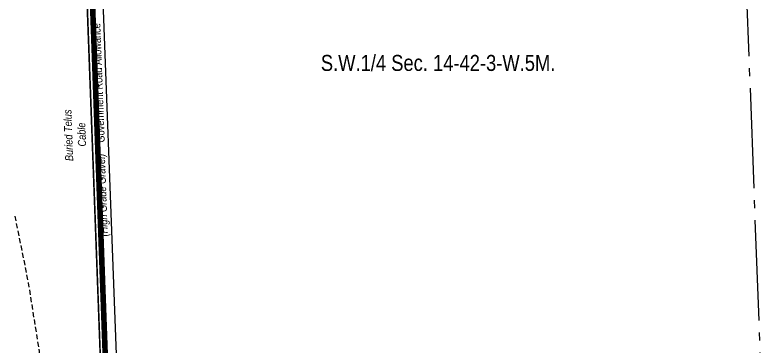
# Model space of a CAD drawing. Extents: x 665644 to 689199, y 5825051 to 5844826.
# Drawn here: x 680137 to 681071, y 5832428 to 5832842 of the extents above; entities that cross this region are included whole.
import ezdxf
from ezdxf.enums import TextEntityAlignment as Align

# ---------------------------------------------------------------- set-up
doc = ezdxf.new("R2010")
doc.units = 0
doc.header["$LTSCALE"] = 5
doc.linetypes.add('foc-QUARTERLINE', pattern=[33, 25, -3, 2, -3])
doc.linetypes.add('UG_PIPE', pattern=[1.875, 1.25, -0.625])
for name, color, linetype in [('AS-PIPE-UG', 44, 'UG_PIPE'), ('AS-ROADS', 254, 'Continuous'), ('AS-TELEPHONE', 224, 'foc-TEL'), ('AS-TELEPHONE-T', 224, 'Continuous'), ('C-SYMBOL', 7, 'Continuous'), ('L-QSEC', 8, 'foc-QUARTERLINE'), ('L-ROAD-T', 7, 'Continuous'), ('L-SEC', 7, 'Continuous')]:
    doc.layers.add(name, color=color, linetype=linetype)
doc.layers.add('T-TEXT', color=48, linetype='Continuous', lineweight=18)
doc.styles.add('175L', font='ARIALN.TTF', dxfattribs={"height": 20})
doc.styles.add('80L', font='ARIALN.TTF', dxfattribs={"height": 10})
doc.styles.add('80LS', font='ARIALNI.TTF', dxfattribs={"height": 10})
doc.styles.add('foc-LtypeFont', font='ARIALN.TTF', dxfattribs={"height": 7.35})
doc.linetypes.add('foc-TEL', pattern='A,2,-1,["T",foc-LtypeFont,S=0.2,R=0,X=-0.425,Y=-0.75],-1.24,8', length=12.24)
doc.linetypes.add('foc-TEL-NOLINE', pattern='A,0,-2,["T",foc-LtypeFont,S=0.2,R=0,X=-0.425,Y=-0.75],-10.24', length=12.24)

msp = doc.modelspace()

# ---------------------------------------------------------------- linework, layer by layer
at = {"layer": 'AS-PIPE-UG', "flags": 128}
msp.add_lwpolyline([(680170.765, 5832400.413), (680153.689, 5832507.963), (680136.723, 5832591.845)], dxfattribs=at)
at = {"layer": 'AS-ROADS', "const_width": 6.999, "flags": 128}
msp.add_lwpolyline([(680254.567, 5832275.755), (680221.486, 5833189.728)], dxfattribs=at)
at = {"layer": 'AS-TELEPHONE', "linetype": 'foc-TEL-NOLINE', "flags": 128}
msp.add_lwpolyline([(680372.727, 5828929.393), (680369.563, 5829029.677), (680338.988, 5829853.924), (680309.054, 5830657.797), (680279.079, 5831461.434), (680248.931, 5832265.513), (680218.251, 5833089.549), (680214.521, 5833189.467)], dxfattribs=at)
at = {"layer": 'L-QSEC', "flags": 128}
msp.add_lwpolyline([(681042.201, 5833080.433), (681070.751, 5832316.456)], dxfattribs=at)
at = {"layer": 'L-SEC', "flags": 128}
for points in [[(680218.251, 5833089.549), (680248.18, 5832285.614)], [(680268.307, 5832286.35), (680238.284, 5833090.339)]]:
    msp.add_lwpolyline(points, dxfattribs=at)

# ---------------------------------------------------------------- texts
at = {"layer": 'AS-TELEPHONE-T', "insert": (680199.518, 5832659.756), "char_height": 9.99876, "attachment_point": 1, "rotation": 92.124156, "style": '175L'}
msp.add_mtext_dynamic_manual_height_columns('\\pi-0.3244;{\\fArial Narrow|b0|i1|c0|p34;Buried Telus \\P\\pi17.266;Cable}', width=63.12909, gutter_width=100, heights=[0], dxfattribs=at)
at = {"layer": 'C-SYMBOL', "color": 3, "style": '175L'}
msp.add_text('S.W.1/4 Sec. 14-42-3-W.5M.', height=19.99752, dxfattribs=at).set_placement((680665.052, 5832766.028), align=Align.BOTTOM_CENTER)
at = {"layer": 'L-ROAD-T', "style": '80L'}
msp.add_text('Government Road Allowance', height=9.99876, rotation=92.152778, dxfattribs=at).set_placement((680241.068, 5832757.071), align=Align.MIDDLE_CENTER)
at = {"layer": 'T-TEXT', "style": '80LS'}
msp.add_text('(High Grade Gravel)', height=9.99876, rotation=92.152778, dxfattribs=at).set_placement((680245.819, 5832617.162), align=Align.MIDDLE_CENTER)

doc.saveas('drawing.dxf')
